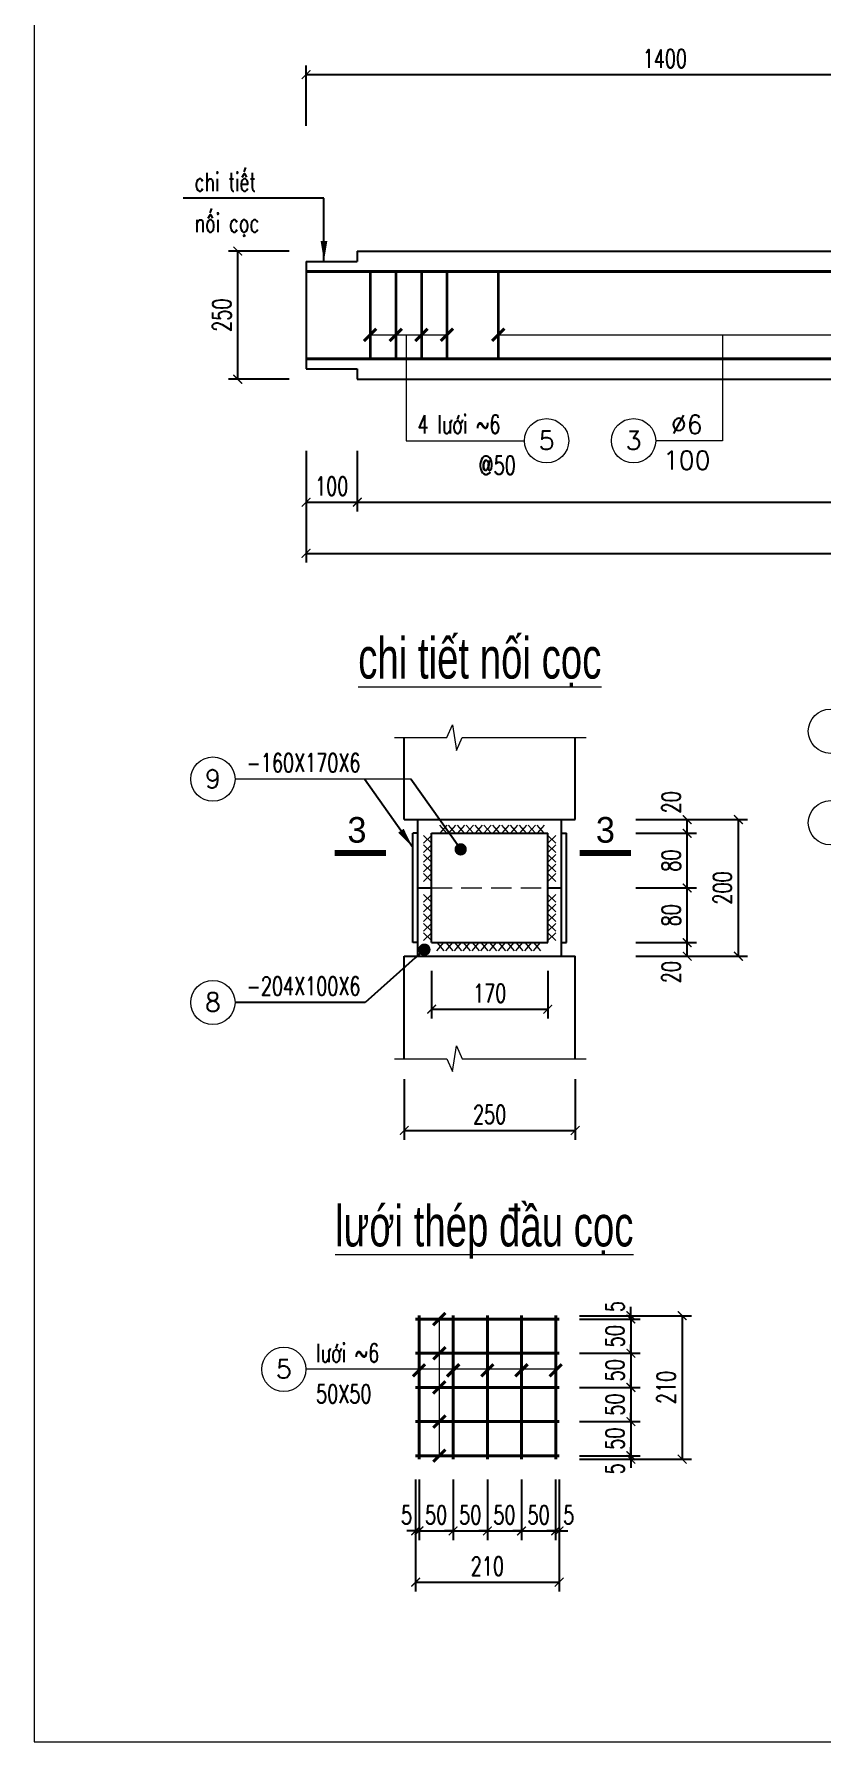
# Model space of a CAD drawing. Header units: millimetres. Extents: x 1245 to 1610, y -447 to -150.
# Drawn here: x 1244.6 to 1321.4, y -447.5 to -280.9 of the extents above; entities that cross this region are included whole.
import ezdxf
from ezdxf.enums import TextEntityAlignment as Align

# ---------------------------------------------------------------- set-up
doc = ezdxf.new("R2010")
doc.units = ezdxf.units.MM
doc.header["$MEASUREMENT"] = 0
doc.header["$PDMODE"] = 3
doc.linetypes.add('_An', pattern=[2.9, 2, -0.9])
for name, color, linetype, lineweight in [('KCVN-CAT', 30, 'Continuous', 35), ('KCVN-DIM', 251, 'Continuous', 13), ('KCVN-HAN', 3, 'Continuous', 9), ('KCVN-KHUAT', 252, '_An', 20), ('KCVN-MANH', 252, 'Continuous', 15), ('KCVN-TEXT', 60, 'Continuous', 20), ('KCVN-THAY', 7, 'Continuous', 25), ('KCVN-THEP', 3, 'Continuous', 40)]:
    doc.layers.add(name, color=color, linetype=linetype, lineweight=lineweight)
doc.layers.add('KCVN-TEMP', color=87, linetype='Continuous', lineweight=9, plot=False)
doc.styles.add('KCVN-COMM', font='vnsimli.shx', dxfattribs={"width": 0.7, "height": 1.8})
doc.styles.add('KCVN-LEADER', font='vnromadi.shx', dxfattribs={"width": 0.7, "height": 4})
doc.dimstyles.new('D15', dxfattribs={"dimtxt": 1.8, "dimasz": 0.85, "dimexe": 0.9, "dimexo": 0, "dimgap": 0.66, "dimtad": 1, "dimdec": 0, "dimlfac": 15, "dimdsep": 46, "dimtxsty": 'KCVN-COMM', "dimblk1": 'ARCHTICK', "dimblk2": 'ARCHTICK', "dimsah": 1, "dimcen": 1.8, "dimclrd": 256, "dimclre": 256, "dimclrt": 60, "dimadec": 0, "dimazin": 0, "dimtfac": 1, "dimtdec": 0, "dimtix": 1, "dimtmove": 2, "dimatfit": 3, "dimfxl": 1.25, "dimtolj": 1, "dimtzin": 0, "dimarcsym": 0})
doc.dimstyles.new('D20', dxfattribs={"dimtxt": 1.8, "dimasz": 0.85, "dimexe": 0.9, "dimexo": 0, "dimgap": 0.66, "dimtad": 1, "dimdec": 0, "dimlfac": 20, "dimdsep": 46, "dimtxsty": 'KCVN-COMM', "dimblk1": 'ARCHTICK', "dimblk2": 'ARCHTICK', "dimsah": 1, "dimcen": 1.8, "dimclrd": 256, "dimclre": 256, "dimclrt": 60, "dimadec": 0, "dimazin": 0, "dimtfac": 1, "dimtdec": 0, "dimtix": 1, "dimtmove": 2, "dimatfit": 3, "dimfxl": 1.25, "dimtolj": 1, "dimtzin": 0, "dimarcsym": 0})
doc.dimstyles.new('LE', dxfattribs={"dimtxt": 2.5, "dimasz": 2, "dimexe": 1.25, "dimexo": 0, "dimgap": 0.66, "dimtad": 1, "dimdec": 0, "dimdsep": 46, "dimtxsty": 'KCVN-COMM', "dimblk1": 'ARCHTICK', "dimblk2": 'ARCHTICK', "dimsah": 1, "dimcen": 2.5, "dimclrd": 256, "dimclre": 256, "dimclrt": 60, "dimadec": 0, "dimazin": 0, "dimtfac": 1, "dimtdec": 0, "dimtix": 1, "dimtmove": 2, "dimatfit": 3, "dimfxl": 1.25, "dimtolj": 1, "dimtzin": 0, "dimarcsym": 0})
doc.dimstyles.new('LE1', dxfattribs={"dimtxt": 2.5, "dimasz": 1.2, "dimexe": 1.25, "dimexo": 0, "dimgap": 0.66, "dimtad": 1, "dimdec": 0, "dimdsep": 46, "dimtxsty": 'KCVN-COMM', "dimblk1": 'ARCHTICK', "dimblk2": 'ARCHTICK', "dimsah": 1, "dimcen": 2.5, "dimclrd": 256, "dimclre": 256, "dimclrt": 60, "dimadec": 0, "dimazin": 0, "dimtfac": 1, "dimtdec": 0, "dimtix": 1, "dimtmove": 2, "dimatfit": 3, "dimldrblk": 'DOT', "dimfxl": 1.25, "dimtolj": 1, "dimtzin": 0, "dimarcsym": 0})

# ---------------------------------------------------------------- blocks, each defined once
blk = doc.blocks.new('_ARCHTICK')
at = {"color": 0, "linetype": 'ByBlock', "const_width": 0.15}
blk.add_lwpolyline([(-0.5, -0.5), (0.5, 0.5)], dxfattribs=at)
blk = doc.blocks.new('*D24')
at = {"layer": 'DEFPOINTS', "color": 0, "transparency": 16777216}
for p in [(1271.1, -321.53), (1276.1, -321.53), (1276.1, -326.53)]:
    blk.add_point(p, dxfattribs=at)
at = {"layer": 'KCVN-DIM', "lineweight": -2, "transparency": 16777216}
for p, q in [((1271.1, -321.53), (1271.1, -327.43)), ((1276.1, -321.53), (1276.1, -327.43)), ((1271.1, -326.53), (1276.1, -326.53))]:
    blk.add_line(p, q, dxfattribs=at)
at = {"layer": 'KCVN-DIM', "lineweight": -2, "transparency": 16777216, "xscale": 0.85, "yscale": 0.85, "zscale": 0.85, "rotation": 180}
blk.add_blockref('_ARCHTICK', (1271.1, -326.53), dxfattribs=at)
at = {"layer": 'KCVN-DIM', "lineweight": -2, "transparency": 16777216, "xscale": 0.85, "yscale": 0.85, "zscale": 0.85}
blk.add_blockref('_ARCHTICK', (1276.1, -326.53), dxfattribs=at)
at = {"layer": 'KCVN-DIM', "color": 60, "transparency": 16777216, "insert": (1273.6, -324.97), "char_height": 1.8, "attachment_point": 5, "style": 'KCVN-COMM'}
blk.add_mtext('\\A1;100', dxfattribs=at)
blk = doc.blocks.new('*D25')
at = {"layer": 'DEFPOINTS', "color": 0, "transparency": 16777216}
for p in [(1276.1, -321.53), (1571.1, -321.53), (1571.1, -326.53)]:
    blk.add_point(p, dxfattribs=at)
at = {"layer": 'KCVN-DIM', "lineweight": -2, "transparency": 16777216}
for p, q in [((1276.1, -321.53), (1276.1, -327.43)), ((1571.1, -321.53), (1571.1, -327.43)), ((1276.1, -326.53), (1571.1, -326.53))]:
    blk.add_line(p, q, dxfattribs=at)
at = {"layer": 'KCVN-DIM', "lineweight": -2, "transparency": 16777216, "xscale": 0.85, "yscale": 0.85, "zscale": 0.85, "rotation": 180}
blk.add_blockref('_ARCHTICK', (1276.1, -326.53), dxfattribs=at)
at = {"layer": 'KCVN-DIM', "lineweight": -2, "transparency": 16777216, "xscale": 0.85, "yscale": 0.85, "zscale": 0.85}
blk.add_blockref('_ARCHTICK', (1571.1, -326.53), dxfattribs=at)
at = {"layer": 'KCVN-DIM', "color": 60, "transparency": 16777216, "insert": (1423.6, -324.97), "char_height": 1.8, "attachment_point": 5, "style": 'KCVN-COMM'}
blk.add_mtext('\\A1;5900', dxfattribs=at)
blk = doc.blocks.new('*D26')
at = {"layer": 'DEFPOINTS', "color": 0, "transparency": 16777216}
for p in [(1271.1, -321.53), (1571.1, -321.53), (1571.1, -331.52)]:
    blk.add_point(p, dxfattribs=at)
at = {"layer": 'KCVN-DIM', "lineweight": -2, "transparency": 16777216}
for p, q in [((1271.1, -321.53), (1271.1, -332.42)), ((1571.1, -321.53), (1571.1, -332.42)), ((1271.1, -331.52), (1571.1, -331.52))]:
    blk.add_line(p, q, dxfattribs=at)
at = {"layer": 'KCVN-DIM', "lineweight": -2, "transparency": 16777216, "xscale": 0.85, "yscale": 0.85, "zscale": 0.85, "rotation": 180}
blk.add_blockref('_ARCHTICK', (1271.1, -331.52), dxfattribs=at)
at = {"layer": 'KCVN-DIM', "lineweight": -2, "transparency": 16777216, "xscale": 0.85, "yscale": 0.85, "zscale": 0.85}
blk.add_blockref('_ARCHTICK', (1571.1, -331.52), dxfattribs=at)
at = {"layer": 'KCVN-DIM', "color": 60, "transparency": 16777216, "insert": (1421.1, -329.96), "char_height": 1.8, "attachment_point": 5, "style": 'KCVN-COMM'}
blk.add_mtext('\\A1;6000', dxfattribs=at)
blk = doc.blocks.new('*D27')
at = {"layer": 'DEFPOINTS', "color": 0, "transparency": 16777216}
for p in [(1341.1, -284.81), (1271.1, -289.81), (1341.1, -289.81)]:
    blk.add_point(p, dxfattribs=at)
at = {"layer": 'KCVN-DIM', "lineweight": -2, "transparency": 16777216}
for p, q in [((1271.1, -289.81), (1271.1, -283.91)), ((1271.1, -284.81), (1341.1, -284.81)), ((1341.1, -289.81), (1341.1, -283.91))]:
    blk.add_line(p, q, dxfattribs=at)
at = {"layer": 'KCVN-DIM', "lineweight": -2, "transparency": 16777216, "xscale": 0.85, "yscale": 0.85, "zscale": 0.85, "rotation": 180}
blk.add_blockref('_ARCHTICK', (1271.1, -284.81), dxfattribs=at)
at = {"layer": 'KCVN-DIM', "lineweight": -2, "transparency": 16777216, "xscale": 0.85, "yscale": 0.85, "zscale": 0.85}
blk.add_blockref('_ARCHTICK', (1341.1, -284.81), dxfattribs=at)
at = {"layer": 'KCVN-DIM', "color": 60, "transparency": 16777216, "insert": (1306.1, -283.25), "char_height": 1.8, "attachment_point": 5, "style": 'KCVN-COMM'}
blk.add_mtext('\\A1;1400', dxfattribs=at)
blk = doc.blocks.new('*D30')
at = {"layer": 'DEFPOINTS', "color": 0, "transparency": 16777216}
for p in [(1264.44, -302.03), (1269.44, -302.03), (1269.44, -314.53)]:
    blk.add_point(p, dxfattribs=at)
at = {"layer": 'KCVN-DIM', "lineweight": -2, "transparency": 16777216}
for p, q in [((1269.44, -302.03), (1263.54, -302.03)), ((1264.44, -314.53), (1264.44, -302.03)), ((1269.44, -314.53), (1263.54, -314.53))]:
    blk.add_line(p, q, dxfattribs=at)
at = {"layer": 'KCVN-DIM', "lineweight": -2, "transparency": 16777216, "xscale": 0.85, "yscale": 0.85, "zscale": 0.85}
for p, rotation in [((1264.44, -302.03), 90), ((1264.44, -314.53), 270)]:
    blk.add_blockref('_ARCHTICK', p, dxfattribs=dict(at, rotation=rotation))
at = {"layer": 'KCVN-DIM', "color": 60, "transparency": 16777216, "insert": (1262.88, -308.28), "char_height": 1.8, "attachment_point": 5, "rotation": 90, "style": 'KCVN-COMM'}
blk.add_mtext('\\A1;250', dxfattribs=at)
blk = doc.blocks.new('*D41')
at = {"layer": 'DEFPOINTS', "color": 0, "transparency": 16777216}
for p in [(1281.79, -421.9), (1282.12, -421.9), (1282.12, -426.9)]:
    blk.add_point(p, dxfattribs=at)
at = {"layer": 'KCVN-DIM', "lineweight": -2, "transparency": 16777216}
for p, q in [((1281.79, -421.9), (1281.79, -427.8)), ((1282.12, -421.9), (1282.12, -427.8)), ((1281.79, -426.9), (1280.94, -426.9)), ((1281.79, -426.9), (1282.12, -426.9)), ((1282.12, -426.9), (1282.97, -426.9))]:
    blk.add_line(p, q, dxfattribs=at)
at = {"layer": 'KCVN-DIM', "lineweight": -2, "transparency": 16777216, "xscale": 0.85, "yscale": 0.85, "zscale": 0.85}
blk.add_blockref('_ARCHTICK', (1281.79, -426.9), dxfattribs=at)
at = {"layer": 'KCVN-DIM', "lineweight": -2, "transparency": 16777216, "xscale": 0.85, "yscale": 0.85, "zscale": 0.85, "rotation": 180}
blk.add_blockref('_ARCHTICK', (1282.12, -426.9), dxfattribs=at)
at = {"layer": 'KCVN-DIM', "color": 60, "transparency": 16777216, "insert": (1280.9, -425.34), "char_height": 1.8, "attachment_point": 5, "style": 'KCVN-COMM'}
blk.add_mtext('\\A1;5', dxfattribs=at)
blk = doc.blocks.new('*D42')
at = {"layer": 'DEFPOINTS', "color": 0, "transparency": 16777216}
for p in [(1282.12, -421.9), (1285.45, -421.9), (1285.45, -426.9)]:
    blk.add_point(p, dxfattribs=at)
at = {"layer": 'KCVN-DIM', "lineweight": -2, "transparency": 16777216}
for p, q in [((1282.12, -421.9), (1282.12, -427.8)), ((1285.45, -421.9), (1285.45, -427.8)), ((1282.12, -426.9), (1281.27, -426.9)), ((1282.12, -426.9), (1285.45, -426.9)), ((1285.45, -426.9), (1286.3, -426.9))]:
    blk.add_line(p, q, dxfattribs=at)
at = {"layer": 'KCVN-DIM', "lineweight": -2, "transparency": 16777216, "xscale": 0.85, "yscale": 0.85, "zscale": 0.85}
blk.add_blockref('_ARCHTICK', (1282.12, -426.9), dxfattribs=at)
at = {"layer": 'KCVN-DIM', "lineweight": -2, "transparency": 16777216, "xscale": 0.85, "yscale": 0.85, "zscale": 0.85, "rotation": 180}
blk.add_blockref('_ARCHTICK', (1285.45, -426.9), dxfattribs=at)
at = {"layer": 'KCVN-DIM', "color": 60, "transparency": 16777216, "insert": (1283.79, -425.34), "char_height": 1.8, "attachment_point": 5, "style": 'KCVN-COMM'}
blk.add_mtext('\\A1;50', dxfattribs=at)
blk = doc.blocks.new('*D43')
at = {"layer": 'DEFPOINTS', "color": 0, "transparency": 16777216}
for p in [(1285.45, -421.9), (1288.79, -421.9), (1288.79, -426.9)]:
    blk.add_point(p, dxfattribs=at)
at = {"layer": 'KCVN-DIM', "lineweight": -2, "transparency": 16777216}
for p, q in [((1285.45, -421.9), (1285.45, -427.8)), ((1288.79, -421.9), (1288.79, -427.8)), ((1285.45, -426.9), (1284.6, -426.9)), ((1285.45, -426.9), (1288.79, -426.9)), ((1288.79, -426.9), (1289.64, -426.9))]:
    blk.add_line(p, q, dxfattribs=at)
at = {"layer": 'KCVN-DIM', "lineweight": -2, "transparency": 16777216, "xscale": 0.85, "yscale": 0.85, "zscale": 0.85}
blk.add_blockref('_ARCHTICK', (1285.45, -426.9), dxfattribs=at)
at = {"layer": 'KCVN-DIM', "lineweight": -2, "transparency": 16777216, "xscale": 0.85, "yscale": 0.85, "zscale": 0.85, "rotation": 180}
blk.add_blockref('_ARCHTICK', (1288.79, -426.9), dxfattribs=at)
at = {"layer": 'KCVN-DIM', "color": 60, "transparency": 16777216, "insert": (1287.12, -425.34), "char_height": 1.8, "attachment_point": 5, "style": 'KCVN-COMM'}
blk.add_mtext('\\A1;50', dxfattribs=at)
blk = doc.blocks.new('*D44')
at = {"layer": 'DEFPOINTS', "color": 0, "transparency": 16777216}
for p in [(1292.12, -421.9), (1295.45, -421.9), (1295.45, -426.9)]:
    blk.add_point(p, dxfattribs=at)
at = {"layer": 'KCVN-DIM', "lineweight": -2, "transparency": 16777216}
for p, q in [((1292.12, -421.9), (1292.12, -427.8)), ((1295.45, -421.9), (1295.45, -427.8)), ((1292.12, -426.9), (1291.27, -426.9)), ((1292.12, -426.9), (1295.45, -426.9)), ((1295.45, -426.9), (1296.3, -426.9))]:
    blk.add_line(p, q, dxfattribs=at)
at = {"layer": 'KCVN-DIM', "lineweight": -2, "transparency": 16777216, "xscale": 0.85, "yscale": 0.85, "zscale": 0.85}
blk.add_blockref('_ARCHTICK', (1292.12, -426.9), dxfattribs=at)
at = {"layer": 'KCVN-DIM', "lineweight": -2, "transparency": 16777216, "xscale": 0.85, "yscale": 0.85, "zscale": 0.85, "rotation": 180}
blk.add_blockref('_ARCHTICK', (1295.45, -426.9), dxfattribs=at)
at = {"layer": 'KCVN-DIM', "color": 60, "transparency": 16777216, "insert": (1293.79, -425.34), "char_height": 1.8, "attachment_point": 5, "style": 'KCVN-COMM'}
blk.add_mtext('\\A1;50', dxfattribs=at)
blk = doc.blocks.new('*D45')
at = {"layer": 'DEFPOINTS', "color": 0, "transparency": 16777216}
for p in [(1295.45, -421.9), (1295.79, -421.9), (1295.79, -426.9)]:
    blk.add_point(p, dxfattribs=at)
at = {"layer": 'KCVN-DIM', "lineweight": -2, "transparency": 16777216}
for p, q in [((1295.45, -421.9), (1295.45, -427.8)), ((1295.79, -421.9), (1295.79, -427.8)), ((1295.45, -426.9), (1294.6, -426.9)), ((1295.45, -426.9), (1295.79, -426.9)), ((1295.79, -426.9), (1296.64, -426.9))]:
    blk.add_line(p, q, dxfattribs=at)
at = {"layer": 'KCVN-DIM', "lineweight": -2, "transparency": 16777216, "xscale": 0.85, "yscale": 0.85, "zscale": 0.85}
blk.add_blockref('_ARCHTICK', (1295.45, -426.9), dxfattribs=at)
at = {"layer": 'KCVN-DIM', "lineweight": -2, "transparency": 16777216, "xscale": 0.85, "yscale": 0.85, "zscale": 0.85, "rotation": 180}
blk.add_blockref('_ARCHTICK', (1295.79, -426.9), dxfattribs=at)
at = {"layer": 'KCVN-DIM', "color": 60, "transparency": 16777216, "insert": (1296.73, -425.34), "char_height": 1.8, "attachment_point": 5, "style": 'KCVN-COMM'}
blk.add_mtext('\\A1;5', dxfattribs=at)
blk = doc.blocks.new('*D46')
at = {"layer": 'DEFPOINTS', "color": 0, "transparency": 16777216}
for p in [(1281.79, -426.9), (1295.79, -426.9), (1295.79, -431.9)]:
    blk.add_point(p, dxfattribs=at)
at = {"layer": 'KCVN-DIM', "lineweight": -2, "transparency": 16777216}
for p, q in [((1281.79, -426.9), (1281.79, -432.8)), ((1295.79, -426.9), (1295.79, -432.8)), ((1281.79, -431.9), (1295.79, -431.9))]:
    blk.add_line(p, q, dxfattribs=at)
at = {"layer": 'KCVN-DIM', "lineweight": -2, "transparency": 16777216, "xscale": 0.85, "yscale": 0.85, "zscale": 0.85, "rotation": 180}
blk.add_blockref('_ARCHTICK', (1281.79, -431.9), dxfattribs=at)
at = {"layer": 'KCVN-DIM', "lineweight": -2, "transparency": 16777216, "xscale": 0.85, "yscale": 0.85, "zscale": 0.85}
blk.add_blockref('_ARCHTICK', (1295.79, -431.9), dxfattribs=at)
at = {"layer": 'KCVN-DIM', "color": 60, "transparency": 16777216, "insert": (1288.79, -430.34), "char_height": 1.8, "attachment_point": 5, "style": 'KCVN-COMM'}
blk.add_mtext('\\A1;210', dxfattribs=at)
blk = doc.blocks.new('*D47')
at = {"layer": 'DEFPOINTS', "color": 0, "transparency": 16777216}
for p in [(1297.79, -405.9), (1297.79, -406.23), (1302.79, -406.23)]:
    blk.add_point(p, dxfattribs=at)
at = {"layer": 'KCVN-DIM', "lineweight": -2, "transparency": 16777216}
for p, q in [((1297.79, -405.9), (1303.69, -405.9)), ((1297.79, -406.23), (1303.69, -406.23)), ((1302.79, -405.9), (1302.79, -405.05)), ((1302.79, -405.9), (1302.79, -406.23)), ((1302.79, -406.23), (1302.79, -407.08))]:
    blk.add_line(p, q, dxfattribs=at)
at = {"layer": 'KCVN-DIM', "lineweight": -2, "transparency": 16777216, "xscale": 0.85, "yscale": 0.85, "zscale": 0.85}
for p, rotation in [((1302.79, -405.9), 270), ((1302.79, -406.23), 90)]:
    blk.add_blockref('_ARCHTICK', p, dxfattribs=dict(at, rotation=rotation))
at = {"layer": 'KCVN-DIM', "color": 60, "transparency": 16777216, "insert": (1301.23, -405.01), "char_height": 1.8, "attachment_point": 5, "rotation": 90, "style": 'KCVN-COMM'}
blk.add_mtext('\\A1;5', dxfattribs=at)
blk = doc.blocks.new('*D48')
at = {"layer": 'DEFPOINTS', "color": 0, "transparency": 16777216}
for p in [(1297.79, -406.23), (1297.79, -409.57), (1302.79, -409.57)]:
    blk.add_point(p, dxfattribs=at)
at = {"layer": 'KCVN-DIM', "lineweight": -2, "transparency": 16777216}
for p, q in [((1297.79, -406.23), (1303.69, -406.23)), ((1302.79, -406.23), (1302.79, -405.38)), ((1302.79, -406.23), (1302.79, -409.57)), ((1297.79, -409.57), (1303.69, -409.57)), ((1302.79, -409.57), (1302.79, -410.42))]:
    blk.add_line(p, q, dxfattribs=at)
at = {"layer": 'KCVN-DIM', "lineweight": -2, "transparency": 16777216, "xscale": 0.85, "yscale": 0.85, "zscale": 0.85}
for p, rotation in [((1302.79, -406.23), 270), ((1302.79, -409.57), 90)]:
    blk.add_blockref('_ARCHTICK', p, dxfattribs=dict(at, rotation=rotation))
at = {"layer": 'KCVN-DIM', "color": 60, "transparency": 16777216, "insert": (1301.23, -407.9), "char_height": 1.8, "attachment_point": 5, "rotation": 90, "style": 'KCVN-COMM'}
blk.add_mtext('\\A1;50', dxfattribs=at)
blk = doc.blocks.new('*D49')
at = {"layer": 'DEFPOINTS', "color": 0, "transparency": 16777216}
for p in [(1297.79, -409.57), (1297.79, -412.9), (1302.79, -412.9)]:
    blk.add_point(p, dxfattribs=at)
at = {"layer": 'KCVN-DIM', "lineweight": -2, "transparency": 16777216}
for p, q in [((1297.79, -409.57), (1303.69, -409.57)), ((1302.79, -409.57), (1302.79, -408.72)), ((1302.79, -409.57), (1302.79, -412.9)), ((1297.79, -412.9), (1303.69, -412.9)), ((1302.79, -412.9), (1302.79, -413.75))]:
    blk.add_line(p, q, dxfattribs=at)
at = {"layer": 'KCVN-DIM', "lineweight": -2, "transparency": 16777216, "xscale": 0.85, "yscale": 0.85, "zscale": 0.85}
for p, rotation in [((1302.79, -409.57), 270), ((1302.79, -412.9), 90)]:
    blk.add_blockref('_ARCHTICK', p, dxfattribs=dict(at, rotation=rotation))
at = {"layer": 'KCVN-DIM', "color": 60, "transparency": 16777216, "insert": (1301.23, -411.23), "char_height": 1.8, "attachment_point": 5, "rotation": 90, "style": 'KCVN-COMM'}
blk.add_mtext('\\A1;50', dxfattribs=at)
blk = doc.blocks.new('*D50')
at = {"layer": 'DEFPOINTS', "color": 0, "transparency": 16777216}
for p in [(1297.79, -416.23), (1297.79, -419.57), (1302.79, -419.57)]:
    blk.add_point(p, dxfattribs=at)
at = {"layer": 'KCVN-DIM', "lineweight": -2, "transparency": 16777216}
for p, q in [((1297.79, -416.23), (1303.69, -416.23)), ((1302.79, -416.23), (1302.79, -415.38)), ((1302.79, -416.23), (1302.79, -419.57)), ((1297.79, -419.57), (1303.69, -419.57)), ((1302.79, -419.57), (1302.79, -420.42))]:
    blk.add_line(p, q, dxfattribs=at)
at = {"layer": 'KCVN-DIM', "lineweight": -2, "transparency": 16777216, "xscale": 0.85, "yscale": 0.85, "zscale": 0.85}
for p, rotation in [((1302.79, -416.23), 270), ((1302.79, -419.57), 90)]:
    blk.add_blockref('_ARCHTICK', p, dxfattribs=dict(at, rotation=rotation))
at = {"layer": 'KCVN-DIM', "color": 60, "transparency": 16777216, "insert": (1301.23, -417.9), "char_height": 1.8, "attachment_point": 5, "rotation": 90, "style": 'KCVN-COMM'}
blk.add_mtext('\\A1;50', dxfattribs=at)
blk = doc.blocks.new('*D51')
at = {"layer": 'DEFPOINTS', "color": 0, "transparency": 16777216}
for p in [(1297.79, -419.57), (1297.79, -419.9), (1302.79, -419.9)]:
    blk.add_point(p, dxfattribs=at)
at = {"layer": 'KCVN-DIM', "lineweight": -2, "transparency": 16777216}
for p, q in [((1297.79, -419.57), (1303.69, -419.57)), ((1302.79, -419.57), (1302.79, -418.72)), ((1302.79, -419.57), (1302.79, -419.9)), ((1297.79, -419.9), (1303.69, -419.9)), ((1302.79, -419.9), (1302.79, -420.75))]:
    blk.add_line(p, q, dxfattribs=at)
at = {"layer": 'KCVN-DIM', "lineweight": -2, "transparency": 16777216, "xscale": 0.85, "yscale": 0.85, "zscale": 0.85}
for p, rotation in [((1302.79, -419.57), 270), ((1302.79, -419.9), 90)]:
    blk.add_blockref('_ARCHTICK', p, dxfattribs=dict(at, rotation=rotation))
at = {"layer": 'KCVN-DIM', "color": 60, "transparency": 16777216, "insert": (1301.23, -420.84), "char_height": 1.8, "attachment_point": 5, "rotation": 90, "style": 'KCVN-COMM'}
blk.add_mtext('\\A1;5', dxfattribs=at)
blk = doc.blocks.new('*D52')
at = {"layer": 'DEFPOINTS', "color": 0, "transparency": 16777216}
for p in [(1302.79, -405.9), (1302.79, -419.9), (1307.79, -419.9)]:
    blk.add_point(p, dxfattribs=at)
at = {"layer": 'KCVN-DIM', "lineweight": -2, "transparency": 16777216}
for p, q in [((1302.79, -405.9), (1308.69, -405.9)), ((1307.79, -405.9), (1307.79, -419.9)), ((1302.79, -419.9), (1308.69, -419.9))]:
    blk.add_line(p, q, dxfattribs=at)
at = {"layer": 'KCVN-DIM', "lineweight": -2, "transparency": 16777216, "xscale": 0.85, "yscale": 0.85, "zscale": 0.85}
for p, rotation in [((1307.79, -405.9), 90), ((1307.79, -419.9), 270)]:
    blk.add_blockref('_ARCHTICK', p, dxfattribs=dict(at, rotation=rotation))
at = {"layer": 'KCVN-DIM', "color": 60, "transparency": 16777216, "insert": (1306.23, -412.9), "char_height": 1.8, "attachment_point": 5, "rotation": 90, "style": 'KCVN-COMM'}
blk.add_mtext('\\A1;210', dxfattribs=at)
blk = doc.blocks.new('*D53')
at = {"layer": 'DEFPOINTS', "color": 0, "transparency": 16777216}
for p in [(1280.68, -382.83), (1297.35, -382.83), (1297.35, -387.83)]:
    blk.add_point(p, dxfattribs=at)
at = {"layer": 'KCVN-MANH', "lineweight": -2, "transparency": 16777216}
for p, q in [((1280.68, -382.83), (1280.68, -388.73)), ((1297.35, -382.83), (1297.35, -388.73)), ((1280.68, -387.83), (1297.35, -387.83))]:
    blk.add_line(p, q, dxfattribs=at)
at = {"layer": 'KCVN-MANH', "lineweight": -2, "transparency": 16777216, "xscale": 0.85, "yscale": 0.85, "zscale": 0.85, "rotation": 180}
blk.add_blockref('_ARCHTICK', (1280.68, -387.83), dxfattribs=at)
at = {"layer": 'KCVN-MANH', "lineweight": -2, "transparency": 16777216, "xscale": 0.85, "yscale": 0.85, "zscale": 0.85}
blk.add_blockref('_ARCHTICK', (1297.35, -387.83), dxfattribs=at)
at = {"layer": 'KCVN-MANH', "color": 60, "transparency": 16777216, "insert": (1289.01, -386.27), "char_height": 1.8, "attachment_point": 5, "style": 'KCVN-COMM'}
blk.add_mtext('\\A1;250', dxfattribs=at)
blk = doc.blocks.new('*D54')
at = {"layer": 'DEFPOINTS', "color": 0, "transparency": 16777216}
for p in [(1303.28, -369.5), (1308.28, -369.5), (1303.28, -370.83)]:
    blk.add_point(p, dxfattribs=at)
at = {"layer": 'KCVN-MANH', "lineweight": -2, "transparency": 16777216}
for p, q in [((1303.28, -369.5), (1309.18, -369.5)), ((1308.28, -370.83), (1308.28, -369.5)), ((1303.28, -370.83), (1309.18, -370.83))]:
    blk.add_line(p, q, dxfattribs=at)
at = {"layer": 'KCVN-MANH', "lineweight": -2, "transparency": 16777216, "xscale": 0.85, "yscale": 0.85, "zscale": 0.85}
for p, rotation in [((1308.28, -369.5), 90), ((1308.28, -370.83), 270)]:
    blk.add_blockref('_ARCHTICK', p, dxfattribs=dict(at, rotation=rotation))
at = {"layer": 'KCVN-MANH', "color": 60, "transparency": 16777216, "insert": (1306.72, -372.38), "char_height": 1.8, "attachment_point": 5, "rotation": 90, "style": 'KCVN-COMM'}
blk.add_mtext('\\A1;20', dxfattribs=at)
blk = doc.blocks.new('*D55')
at = {"layer": 'DEFPOINTS', "color": 0, "transparency": 16777216}
for p in [(1303.28, -364.17), (1308.28, -364.17), (1303.28, -369.5)]:
    blk.add_point(p, dxfattribs=at)
at = {"layer": 'KCVN-DIM', "lineweight": -2, "transparency": 16777216}
for p, q in [((1303.28, -364.17), (1309.18, -364.17)), ((1308.28, -369.5), (1308.28, -364.17)), ((1303.28, -369.5), (1309.18, -369.5))]:
    blk.add_line(p, q, dxfattribs=at)
at = {"layer": 'KCVN-DIM', "lineweight": -2, "transparency": 16777216, "xscale": 0.85, "yscale": 0.85, "zscale": 0.85}
for p, rotation in [((1308.28, -364.17), 90), ((1308.28, -369.5), 270)]:
    blk.add_blockref('_ARCHTICK', p, dxfattribs=dict(at, rotation=rotation))
at = {"layer": 'KCVN-DIM', "color": 60, "transparency": 16777216, "insert": (1306.72, -366.83), "char_height": 1.8, "attachment_point": 5, "rotation": 90, "style": 'KCVN-COMM'}
blk.add_mtext('\\A1;80', dxfattribs=at)
blk = doc.blocks.new('*D56')
at = {"layer": 'DEFPOINTS', "color": 0, "transparency": 16777216}
for p in [(1303.28, -358.83), (1308.28, -358.83), (1303.28, -364.17)]:
    blk.add_point(p, dxfattribs=at)
at = {"layer": 'KCVN-DIM', "lineweight": -2, "transparency": 16777216}
for p, q in [((1303.28, -358.83), (1309.18, -358.83)), ((1308.28, -364.17), (1308.28, -358.83)), ((1303.28, -364.17), (1309.18, -364.17))]:
    blk.add_line(p, q, dxfattribs=at)
at = {"layer": 'KCVN-DIM', "lineweight": -2, "transparency": 16777216, "xscale": 0.85, "yscale": 0.85, "zscale": 0.85}
for p, rotation in [((1308.28, -358.83), 90), ((1308.28, -364.17), 270)]:
    blk.add_blockref('_ARCHTICK', p, dxfattribs=dict(at, rotation=rotation))
at = {"layer": 'KCVN-DIM', "color": 60, "transparency": 16777216, "insert": (1306.72, -361.5), "char_height": 1.8, "attachment_point": 5, "rotation": 90, "style": 'KCVN-COMM'}
blk.add_mtext('\\A1;80', dxfattribs=at)
blk = doc.blocks.new('*D57')
at = {"layer": 'DEFPOINTS', "color": 0, "transparency": 16777216}
for p in [(1303.28, -357.5), (1308.28, -357.5), (1303.28, -358.83)]:
    blk.add_point(p, dxfattribs=at)
at = {"layer": 'KCVN-DIM', "lineweight": -2, "transparency": 16777216}
for p, q in [((1303.28, -357.5), (1309.18, -357.5)), ((1308.28, -358.83), (1308.28, -357.5)), ((1303.28, -358.83), (1309.18, -358.83))]:
    blk.add_line(p, q, dxfattribs=at)
at = {"layer": 'KCVN-DIM', "lineweight": -2, "transparency": 16777216, "xscale": 0.85, "yscale": 0.85, "zscale": 0.85}
for p, rotation in [((1308.28, -357.5), 90), ((1308.28, -358.83), 270)]:
    blk.add_blockref('_ARCHTICK', p, dxfattribs=dict(at, rotation=rotation))
at = {"layer": 'KCVN-DIM', "color": 60, "transparency": 16777216, "insert": (1306.72, -355.81), "char_height": 1.8, "attachment_point": 5, "rotation": 90, "style": 'KCVN-COMM'}
blk.add_mtext('\\A1;20', dxfattribs=at)
blk = doc.blocks.new('*D58')
at = {"layer": 'DEFPOINTS', "color": 0, "transparency": 16777216}
for p in [(1308.28, -357.5), (1313.28, -357.5), (1308.28, -370.83)]:
    blk.add_point(p, dxfattribs=at)
at = {"layer": 'KCVN-DIM', "lineweight": -2, "transparency": 16777216}
for p, q in [((1308.28, -357.5), (1314.18, -357.5)), ((1313.28, -370.83), (1313.28, -357.5)), ((1308.28, -370.83), (1314.18, -370.83))]:
    blk.add_line(p, q, dxfattribs=at)
at = {"layer": 'KCVN-DIM', "lineweight": -2, "transparency": 16777216, "xscale": 0.85, "yscale": 0.85, "zscale": 0.85}
for p, rotation in [((1313.28, -357.5), 90), ((1313.28, -370.83), 270)]:
    blk.add_blockref('_ARCHTICK', p, dxfattribs=dict(at, rotation=rotation))
at = {"layer": 'KCVN-DIM', "color": 60, "transparency": 16777216, "insert": (1311.72, -364.17), "char_height": 1.8, "attachment_point": 5, "rotation": 90, "style": 'KCVN-COMM'}
blk.add_mtext('\\A1;200', dxfattribs=at)
blk = doc.blocks.new('_Dot')
at = {"color": 0, "linetype": 'ByBlock', "lineweight": -2}
blk.add_line((-0.5, 0), (-1, 0), dxfattribs=at)
at = {"color": 0, "linetype": 'ByBlock', "const_width": 0.5}
blk.add_lwpolyline([(-0.25, 0, 1), (0.25, 0, 1)], format="xyb", close=True, dxfattribs=at)
blk = doc.blocks.new('*D59')
at = {"layer": 'DEFPOINTS', "color": 0, "transparency": 16777216}
for p in [(1283.35, -372.27), (1294.68, -372.27), (1294.68, -376)]:
    blk.add_point(p, dxfattribs=at)
at = {"layer": 'KCVN-MANH', "lineweight": -2, "transparency": 16777216}
for p, q in [((1283.35, -372.27), (1283.35, -376.9)), ((1294.68, -372.27), (1294.68, -376.9)), ((1283.35, -376), (1294.68, -376))]:
    blk.add_line(p, q, dxfattribs=at)
at = {"layer": 'KCVN-MANH', "lineweight": -2, "transparency": 16777216, "xscale": 0.85, "yscale": 0.85, "zscale": 0.85, "rotation": 180}
blk.add_blockref('_ARCHTICK', (1283.35, -376), dxfattribs=at)
at = {"layer": 'KCVN-MANH', "lineweight": -2, "transparency": 16777216, "xscale": 0.85, "yscale": 0.85, "zscale": 0.85}
blk.add_blockref('_ARCHTICK', (1294.68, -376), dxfattribs=at)
at = {"layer": 'KCVN-MANH', "color": 60, "transparency": 16777216, "insert": (1289.01, -374.44), "char_height": 1.8, "attachment_point": 5, "style": 'KCVN-COMM'}
blk.add_mtext('\\A1;170', dxfattribs=at)
blk = doc.blocks.new('*D86')
at = {"layer": 'DEFPOINTS', "color": 0, "transparency": 16777216}
for p in [(1288.79, -421.9), (1292.12, -421.9), (1292.12, -426.9)]:
    blk.add_point(p, dxfattribs=at)
at = {"layer": 'KCVN-DIM', "lineweight": -2, "transparency": 16777216}
for p, q in [((1288.79, -421.9), (1288.79, -427.8)), ((1292.12, -421.9), (1292.12, -427.8)), ((1288.79, -426.9), (1287.94, -426.9)), ((1288.79, -426.9), (1292.12, -426.9)), ((1292.12, -426.9), (1292.97, -426.9))]:
    blk.add_line(p, q, dxfattribs=at)
at = {"layer": 'KCVN-DIM', "lineweight": -2, "transparency": 16777216, "xscale": 0.85, "yscale": 0.85, "zscale": 0.85}
blk.add_blockref('_ARCHTICK', (1288.79, -426.9), dxfattribs=at)
at = {"layer": 'KCVN-DIM', "lineweight": -2, "transparency": 16777216, "xscale": 0.85, "yscale": 0.85, "zscale": 0.85, "rotation": 180}
blk.add_blockref('_ARCHTICK', (1292.12, -426.9), dxfattribs=at)
at = {"layer": 'KCVN-DIM', "color": 60, "transparency": 16777216, "insert": (1290.45, -425.34), "char_height": 1.8, "attachment_point": 5, "style": 'KCVN-COMM'}
blk.add_mtext('\\A1;50', dxfattribs=at)
blk = doc.blocks.new('*D87')
at = {"layer": 'DEFPOINTS', "color": 0, "transparency": 16777216}
for p in [(1297.79, -412.9), (1297.79, -416.23), (1302.79, -416.23)]:
    blk.add_point(p, dxfattribs=at)
at = {"layer": 'KCVN-DIM', "lineweight": -2, "transparency": 16777216}
for p, q in [((1297.79, -412.9), (1303.69, -412.9)), ((1302.79, -412.9), (1302.79, -412.05)), ((1302.79, -412.9), (1302.79, -416.23)), ((1297.79, -416.23), (1303.69, -416.23)), ((1302.79, -416.23), (1302.79, -417.08))]:
    blk.add_line(p, q, dxfattribs=at)
at = {"layer": 'KCVN-DIM', "lineweight": -2, "transparency": 16777216, "xscale": 0.85, "yscale": 0.85, "zscale": 0.85}
for p, rotation in [((1302.79, -412.9), 270), ((1302.79, -416.23), 90)]:
    blk.add_blockref('_ARCHTICK', p, dxfattribs=dict(at, rotation=rotation))
at = {"layer": 'KCVN-DIM', "color": 60, "transparency": 16777216, "insert": (1301.23, -414.57), "char_height": 1.8, "attachment_point": 5, "rotation": 90, "style": 'KCVN-COMM'}
blk.add_mtext('\\A1;50', dxfattribs=at)
blk = doc.blocks.new('A$C3131765B')
at = {"layer": 'KCVN-HAN'}
for p, q in [((0.8, 3.74), (0, 4.49)), ((0, 3.74), (0.8, 4.49)), ((0.8, 2.8), (0, 3.55)), ((0, 2.8), (0.8, 3.55)), ((0.8, 1.87), (0, 2.62)), ((0, 1.87), (0.8, 2.62)), ((0.8, 0.93), (0, 1.68)), ((0, 0.93), (0.8, 1.68)), ((0.8, 0), (0, 0.75)), ((0, 0), (0.8, 0.75))]:
    blk.add_line(p, q, dxfattribs=at)

msp = doc.modelspace()

# ---------------------------------------------------------------- linework, layer by layer
at = {"layer": 'KCVN-CAT'}
for p, q in [((1277.349, -304.028), (1277.349, -312.528)), ((1279.849, -304.028), (1279.849, -312.528)), ((1282.349, -304.028), (1282.349, -312.528)), ((1284.849, -304.028), (1284.849, -312.528)), ((1289.849, -304.028), (1289.849, -312.528))]:
    msp.add_line(p, q, dxfattribs=at)
at = {"layer": 'KCVN-HAN'}
for p, q in [((1284.828, -358.833), (1284.136, -358.033)), ((1284.828, -358.033), (1284.136, -358.833)), ((1285.692, -358.833), (1285.001, -358.033)), ((1285.692, -358.033), (1285.001, -358.833)), ((1286.557, -358.833), (1285.865, -358.033)), ((1286.557, -358.033), (1285.865, -358.833)), ((1287.421, -358.833), (1286.73, -358.033)), ((1287.421, -358.033), (1286.73, -358.833)), ((1288.286, -358.833), (1287.594, -358.033)), ((1288.286, -358.033), (1287.594, -358.833)), ((1289.15, -358.833), (1288.459, -358.033)), ((1289.15, -358.033), (1288.459, -358.833)), ((1290.015, -358.833), (1289.323, -358.033)), ((1290.015, -358.033), (1289.323, -358.833)), ((1290.88, -358.833), (1290.188, -358.033)), ((1290.88, -358.033), (1290.188, -358.833)), ((1291.744, -358.833), (1291.052, -358.033)), ((1291.744, -358.033), (1291.052, -358.833)), ((1292.609, -358.833), (1291.917, -358.033)), ((1292.609, -358.033), (1291.917, -358.833)), ((1293.473, -358.833), (1292.782, -358.033)), ((1293.473, -358.033), (1292.782, -358.833)), ((1294.338, -358.833), (1293.646, -358.033)), ((1294.338, -358.033), (1293.646, -358.833)), ((1283.866, -369.5), (1284.551, -370.3)), ((1283.866, -370.3), (1284.551, -369.5)), ((1284.722, -369.5), (1285.408, -370.3)), ((1284.722, -370.3), (1285.408, -369.5)), ((1285.579, -369.5), (1286.264, -370.3)), ((1285.579, -370.3), (1286.264, -369.5)), ((1286.435, -369.5), (1287.12, -370.3)), ((1286.435, -370.3), (1287.12, -369.5)), ((1287.292, -369.5), (1287.977, -370.3)), ((1287.292, -370.3), (1287.977, -369.5)), ((1288.148, -369.5), (1288.833, -370.3)), ((1288.148, -370.3), (1288.833, -369.5)), ((1289.004, -369.5), (1289.689, -370.3)), ((1289.004, -370.3), (1289.689, -369.5)), ((1289.861, -369.5), (1290.546, -370.3)), ((1289.861, -370.3), (1290.546, -369.5)), ((1290.717, -369.5), (1291.402, -370.3)), ((1290.717, -370.3), (1291.402, -369.5)), ((1291.573, -369.5), (1292.259, -370.3)), ((1291.573, -370.3), (1292.259, -369.5)), ((1292.43, -369.5), (1293.115, -370.3)), ((1292.43, -370.3), (1293.115, -369.5)), ((1293.286, -369.5), (1293.971, -370.3)), ((1293.286, -370.3), (1293.971, -369.5))]:
    msp.add_line(p, q, dxfattribs=at)
at = {"layer": 'KCVN-KHUAT'}
msp.add_line((1283.346, -364.166), (1294.679, -364.166), dxfattribs=at)
at = {"layer": 'KCVN-MANH'}
for p, q in [((1277.349, -310.198), (1284.849, -310.198)), ((1289.849, -310.198), (1341.099, -310.198)), ((1281.33, -353.547), (1264.173, -353.547)), ((1284.105, -419.565), (1284.105, -406.232))]:
    msp.add_line(p, q, dxfattribs=at)
at = {"layer": 'KCVN-MANH', "const_width": 0.3}
for points in [[(1276.749, -310.798), (1277.949, -309.598)], [(1279.249, -310.798), (1280.449, -309.598)], [(1281.749, -310.798), (1282.949, -309.598)], [(1284.249, -310.798), (1285.449, -309.598)], [(1289.249, -310.798), (1290.449, -309.598)], [(1283.505, -406.832), (1284.705, -405.632)], [(1283.505, -410.165), (1284.705, -408.965)], [(1281.519, -411.832), (1282.719, -410.632)], [(1284.853, -411.832), (1286.053, -410.632)], [(1288.186, -411.832), (1289.386, -410.632)], [(1291.519, -411.832), (1292.719, -410.632)], [(1294.853, -411.832), (1296.053, -410.632)], [(1283.505, -413.499), (1284.705, -412.299)], [(1283.505, -416.832), (1284.705, -415.632)], [(1283.505, -420.165), (1284.705, -418.965)]]:
    msp.add_lwpolyline(points, dxfattribs=at)
at = {"layer": 'KCVN-MANH'}
for points in [[(1280.854, -310.198), (1280.854, -320.528), (1292.408, -320.528)], [(1311.72, -310.198), (1311.72, -320.528), (1305.21, -320.528)], [(1279.743, -349.5), (1284.838, -349.5), (1285.394, -348.25), (1285.781, -350.75), (1286.338, -349.5), (1298.44, -349.5)], [(1279.743, -380.833), (1284.838, -380.833), (1285.394, -382.083), (1285.781, -379.583), (1286.338, -380.833), (1298.44, -380.833)], [(1295.453, -411.135), (1271.093, -411.135)]]:
    msp.add_lwpolyline(points, dxfattribs=at)
for centre in [(1294.568, -320.528), (1303.05, -320.528), (1322.255, -348.876), (1262.013, -353.547), (1322.255, -357.806), (1262.013, -375.341), (1268.933, -411.135)]:
    msp.add_circle(centre, 2.16, dxfattribs=at)
at = {"layer": 'KCVN-TEMP'}
msp.add_lwpolyline([(1244.576, -447.482), (1610.168, -447.482), (1610.168, -150.482), (1244.576, -150.482)], close=True, dxfattribs=at)
at = {"layer": 'KCVN-TEXT', "const_width": 0.6}
for points in [[(1278.902, -360.749), (1273.897, -360.749)], [(1302.804, -360.749), (1297.799, -360.749)]]:
    msp.add_lwpolyline(points, dxfattribs=at)
at = {"layer": 'KCVN-THAY'}
for p, q in [((1271.099, -303.028), (1271.099, -313.528)), ((1271.099, -303.028), (1276.099, -303.028)), ((1276.099, -302.028), (1276.099, -303.028)), ((1276.099, -302.028), (1571.099, -302.028)), ((1271.099, -313.528), (1276.099, -313.528)), ((1276.099, -313.528), (1276.099, -314.528)), ((1276.099, -314.528), (1571.099, -314.528)), ((1280.679, -357.5), (1280.679, -349.5)), ((1297.346, -357.5), (1297.346, -349.5)), ((1280.679, -357.5), (1297.346, -357.5)), ((1282.012, -370.833), (1282.012, -357.5)), ((1296.012, -370.833), (1296.012, -357.5)), ((1281.512, -369.5), (1281.512, -358.833)), ((1282.012, -358.833), (1281.512, -358.833)), ((1283.346, -358.833), (1294.679, -358.833)), ((1283.346, -369.5), (1283.346, -358.833)), ((1294.679, -369.5), (1294.679, -358.833)), ((1296.012, -358.833), (1296.512, -358.833)), ((1296.512, -369.5), (1296.512, -358.833)), ((1282.012, -364.166), (1283.346, -364.166)), ((1294.679, -364.166), (1296.012, -364.166)), ((1282.012, -369.5), (1281.512, -369.5)), ((1283.346, -369.5), (1294.679, -369.5)), ((1296.012, -369.5), (1296.512, -369.5)), ((1280.679, -380.833), (1280.679, -370.833)), ((1280.679, -370.833), (1297.346, -370.833)), ((1297.346, -380.833), (1297.346, -370.833))]:
    msp.add_line(p, q, dxfattribs=at)
at = {"layer": 'KCVN-THEP'}
for p, q in [((1271.099, -304.028), (1570.732, -304.028)), ((1271.099, -312.528), (1570.732, -312.528)), ((1295.786, -406.232), (1281.786, -406.232)), ((1282.119, -419.899), (1282.119, -405.899)), ((1285.453, -419.899), (1285.453, -405.899)), ((1288.786, -419.899), (1288.786, -405.899)), ((1292.119, -419.899), (1292.119, -405.899)), ((1295.453, -419.899), (1295.453, -405.899)), ((1295.786, -409.565), (1281.786, -409.565)), ((1295.786, -412.899), (1281.786, -412.899)), ((1295.786, -416.232), (1281.786, -416.232)), ((1295.786, -419.565), (1281.786, -419.565))]:
    msp.add_line(p, q, dxfattribs=at)

# ---------------------------------------------------------------- block references
at = {"layer": 'KCVN-TEMP', "rotation": 179.9999999999965}
msp.add_blockref('A$C3131765B', (1283.346, -359.033), dxfattribs=at)
at = {"layer": 'KCVN-TEMP', "xscale": -1, "rotation": 180}
msp.add_blockref('A$C3131765B', (1294.679, -359.033), dxfattribs=at)
at = {"layer": 'KCVN-TEMP', "xscale": -1}
msp.add_blockref('A$C3131765B', (1283.346, -369.3), dxfattribs=at)
at = {"layer": 'KCVN-TEMP'}
msp.add_blockref('A$C3131765B', (1294.679, -369.3), dxfattribs=at)

# ---------------------------------------------------------------- texts
at = {"layer": 'KCVN-TEXT', "style": 'KCVN-COMM', "width": 0.7}
for s, p in [('chi tiÕt', (1260.228, -296.18)), ('nèi cäc', (1260.228, -300.18)), ('4 l\xadíi ~6', (1281.969, -319.828)), ('@50', (1287.939, -323.828)), ('-160X170X6', (1265.287, -352.847)), ('-204X100X6', (1265.287, -374.641)), ('l\xadíi ~6', (1272.082, -410.435)), ('50X50', (1272.082, -414.435))]:
    msp.add_text(s, height=1.8, dxfattribs=at).set_placement(p)
at = {"layer": 'KCVN-TEXT', "style": 'KCVN-COMM'}
for s, p in [('%%C6', (1308.237, -318.936)), ('5', (1294.567, -320.501)), ('3', (1303.05, -320.501)), ('100', (1308.237, -322.436)), ('9', (1262.013, -353.52)), ('8', (1262.013, -375.314)), ('5', (1268.934, -411.108))]:
    msp.add_text(s, height=1.8, dxfattribs=at).set_placement(p, align=Align.MIDDLE)
at = {"layer": 'KCVN-TEXT', "style": 'KCVN-LEADER', "width": 0.7}
for s, p in [('%%Uchi tiÕt nèi cäc', (1288.048, -343.739)), ('%%Ul\xadíi thÐp ®Çu cäc', (1288.485, -399.142))]:
    msp.add_text(s, height=4, dxfattribs=at).set_placement(p, align=Align.CENTER)
at = {"layer": 'KCVN-TEXT', "style": 'KCVN-LEADER'}
for p in [(1276.064, -359.749), (1300.302, -359.749)]:
    msp.add_text('3', height=2.5, dxfattribs=at).set_placement(p, align=Align.CENTER)

# ---------------------------------------------------------------- dimensions: what is measured, and where the dimension line sits
at = {"layer": 'KCVN-DIM'}
for base, p1, p2, dimstyle, picture, middle in [((1341.099, -284.809), (1271.099, -289.808), (1341.099, -289.808), 'D20', '*D27', (1306.099, -283.249)), ((1276.099, -326.528), (1271.099, -321.528), (1276.099, -321.528), 'D20', '*D24', (1273.599, -324.968)), ((1571.099, -331.525), (1271.099, -321.528), (1571.099, -321.528), 'D20', '*D26', (1421.099, -329.965)), ((1571.099, -326.528), (1276.099, -321.528), (1571.099, -321.528), 'D20', '*D25', (1423.599, -324.968)), ((1285.453, -426.899), (1282.119, -421.899), (1285.453, -421.899), 'D15', '*D42', (1283.786, -425.339)), ((1288.786, -426.899), (1285.453, -421.899), (1288.786, -421.899), 'D15', '*D43', (1287.119, -425.339)), ((1292.119, -426.899), (1288.786, -421.899), (1292.119, -421.899), 'D15', '*D86', (1290.453, -425.339)), ((1295.453, -426.899), (1292.119, -421.899), (1295.453, -421.899), 'D15', '*D44', (1293.786, -425.339)), ((1295.786, -431.898), (1281.786, -426.899), (1295.786, -426.899), 'D15', '*D46', (1288.786, -430.338))]:
    dim = msp.add_linear_dim(base=base, p1=p1, p2=p2, dimstyle=dimstyle, dxfattribs=at)
    dim.commit()
    dim.dimension.update_dxf_attribs({"geometry": picture, "text_midpoint": middle})
for base, p1, p2, angle, dimstyle, picture, middle in [((1264.438, -302.028), (1269.438, -314.528), (1269.438, -302.028), 90, 'D20', '*D30', (1262.878, -308.278)), ((1313.277, -357.5), (1308.278, -370.833), (1308.278, -357.5), 90, 'D15', '*D58', (1311.717, -364.166)), ((1308.278, -358.833), (1303.278, -364.166), (1303.278, -358.833), 90, 'D15', '*D56', (1306.718, -361.5)), ((1308.278, -364.166), (1303.278, -369.5), (1303.278, -364.166), 90, 'D15', '*D55', (1306.718, -366.833)), ((1302.786, -409.565), (1297.786, -406.232), (1297.786, -409.565), 270, 'D15', '*D48', (1301.226, -407.899)), ((1307.785, -419.899), (1302.786, -405.899), (1302.786, -419.899), 270, 'D15', '*D52', (1306.225, -412.899)), ((1302.786, -412.899), (1297.786, -409.565), (1297.786, -412.899), 270, 'D15', '*D49', (1301.226, -411.232)), ((1302.786, -416.232), (1297.786, -412.899), (1297.786, -416.232), 270, 'D15', '*D87', (1301.226, -414.565)), ((1302.786, -419.565), (1297.786, -416.232), (1297.786, -419.565), 270, 'D15', '*D50', (1301.226, -417.899))]:
    dim = msp.add_linear_dim(base=base, p1=p1, p2=p2, angle=angle, dimstyle=dimstyle, dxfattribs=at)
    dim.commit()
    dim.dimension.update_dxf_attribs({"geometry": picture, "text_midpoint": middle})
for base, p1, p2, angle, picture, middle in [((1308.278, -357.5), (1303.278, -358.833), (1303.278, -357.5), 90, '*D57', (1306.718, -355.814)), ((1302.786, -406.232), (1297.786, -405.899), (1297.786, -406.232), 270, '*D47', (1301.226, -405.013)), ((1302.786, -419.899), (1297.786, -419.565), (1297.786, -419.899), 270, '*D51', (1301.226, -420.84))]:
    dim = msp.add_linear_dim(base=base, p1=p1, p2=p2, angle=angle, dimstyle='D15', dxfattribs=at)
    dim.commit()
    dim.dimension.update_dxf_attribs({"geometry": picture, "text_midpoint": middle, "dimtype": 160})
for base, p1, p2, picture, middle in [((1282.119, -426.899), (1281.786, -421.899), (1282.119, -421.899), '*D41', (1280.9, -425.339)), ((1295.786, -426.899), (1295.453, -421.899), (1295.786, -421.899), '*D45', (1296.728, -425.339))]:
    dim = msp.add_linear_dim(base=base, p1=p1, p2=p2, dimstyle='D15', dxfattribs=at)
    dim.commit()
    dim.dimension.update_dxf_attribs({"geometry": picture, "text_midpoint": middle, "dimtype": 160})
at = {"layer": 'KCVN-MANH'}
dim = msp.add_linear_dim(base=(1308.278, -369.5), p1=(1303.278, -370.833), p2=(1303.278, -369.5), angle=90, dimstyle='D15', dxfattribs=at)
dim.commit()
dim.dimension.update_dxf_attribs({"geometry": '*D54', "text_midpoint": (1306.718, -372.383), "dimtype": 160})
for base, p1, p2, picture, middle in [((1294.679, -376.004), (1283.346, -372.266), (1294.679, -372.266), '*D59', (1289.012, -374.444)), ((1297.346, -387.833), (1280.679, -382.833), (1297.346, -382.833), '*D53', (1289.012, -386.273))]:
    dim = msp.add_linear_dim(base=base, p1=p1, p2=p2, dimstyle='D15', dxfattribs=at)
    dim.commit()
    dim.dimension.update_dxf_attribs({"geometry": picture, "text_midpoint": middle})

# ---------------------------------------------------------------- leaders
for points in [[(1272.849, -303.028), (1272.849, -296.88), (1259.114, -296.88)], [(1281.512, -360.215), (1276.789, -353.547)]]:
    msp.add_leader(points, dimstyle='LE', override={"dimgap": 0.66, "dimtad": 0}, dxfattribs=at)
for points in [[(1286.185, -360.402), (1281.33, -353.547)], [(1282.646, -370.187), (1276.868, -375.341), (1264.173, -375.341)]]:
    msp.add_leader(points, dimstyle='LE1', dxfattribs=at)

doc.saveas('drawing.dxf')
